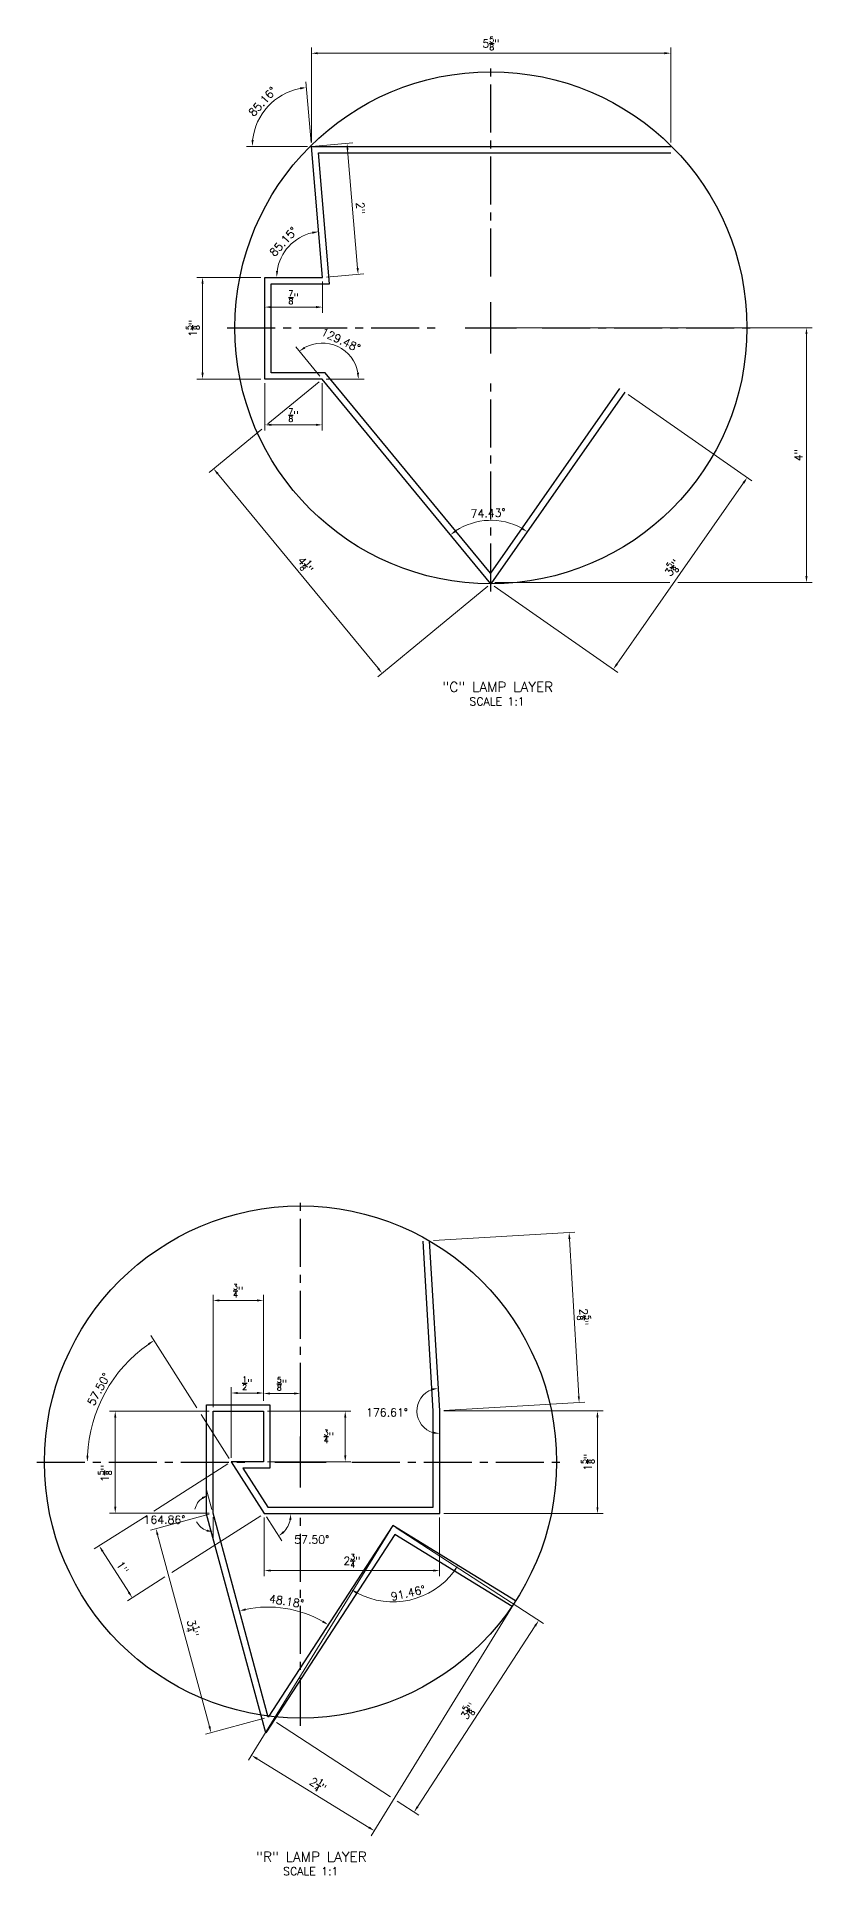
# Model space of a CAD drawing. Header units: inches. Extents: x -66 to 87, y -33 to 11.
# Drawn here: x -49.72 to -37.61, y -28.2 to 0.52 of the extents above; entities that cross this region are included whole.
import ezdxf

# ---------------------------------------------------------------- set-up
doc = ezdxf.new("R2010")
doc.units = ezdxf.units.IN
doc.header["$MEASUREMENT"] = 0
doc.linetypes.add('CENTER2', pattern=[1.125, 0.75, -0.125, 0.125, -0.125])
for name, color, linetype in [('Base', 134, 'Continuous'), ('lamplayers', 62, 'Continuous'), ('PR-TEXT', 2, 'Continuous'), ('PR-TEXT-SUBTITLE', 241, 'Continuous')]:
    doc.layers.add(name, color=color, linetype=linetype)
doc.styles.add('SUBTITLES 0.15625 IN.', font='romans.shx', dxfattribs={"height": 0.15625})
doc.styles.add('TEXT 0.125 IN.', font='romans.shx', dxfattribs={"height": 0.125})
doc.dimstyles.new('DOT-BR-IN', dxfattribs={"dimtxt": 0.125, "dimasz": 0.1, "dimexe": 0.09, "dimexo": 0.0625, "dimgap": 0.05, "dimtad": 1, "dimtoh": 1, "dimdec": 3, "dimzin": 3, "dimdsep": 46, "dimlunit": 4, "dimtxsty": 'TEXT 0.125 IN.', "dimcen": 0.09, "dimclrd": 256, "dimclre": 256, "dimclrt": 2, "dimazin": 0, "dimtfac": 0.7, "dimtdec": 3, "dimtmove": 2, "dimatfit": 3, "dimfxl": 1, "dimtolj": 1, "dimtzin": 0, "dimlwd": 15, "dimlwe": 15, "dimarcsym": 0})

# ---------------------------------------------------------------- blocks, each defined once
blk = doc.blocks.new('*D42')
at = {"layer": 'Defpoints', "color": 0, "transparency": 16777216}
for p in [(-39.818, 0.267), (-45.432, -1.19, 12.669), (-39.818, -1.189, 12.669)]:
    blk.add_point(p, dxfattribs=at)
at = {"layer": 'lamplayers', "lineweight": 15, "transparency": 16777216}
for p, q in [((-45.432, -1.127), (-45.432, 0.356)), ((-39.818, -1.126), (-39.818, 0.357)), ((-45.332, 0.266), (-39.918, 0.267))]:
    blk.add_line(p, q, dxfattribs=at)
at = {"layer": 'lamplayers', "transparency": 16777216}
for points in [[(-45.332, 0.283), (-45.332, 0.25), (-45.432, 0.266)], [(-39.918, 0.284), (-39.918, 0.25), (-39.818, 0.267)]]:
    blk.add_solid(points, dxfattribs=at)
at = {"layer": 'lamplayers', "color": 2, "transparency": 16777216, "insert": (-42.625, 0.419), "char_height": 0.125, "attachment_point": 5, "rotation": 0.0084, "style": 'TEXT 0.125 IN.'}
blk.add_mtext('\\A1;5{\\H0.7x;\\S5/8;}"', dxfattribs=at)
blk = doc.blocks.new('*D43')
at = {"layer": 'Defpoints', "color": 0, "transparency": 16777216}
for p in [(-44.875, -1.142), (-45.432, -1.19, 12.669), (-45.258, -3.236, 12.669)]:
    blk.add_point(p, dxfattribs=at)
at = {"layer": 'lamplayers', "lineweight": 15, "transparency": 16777216}
for p, q in [((-45.369, -1.184), (-44.785, -1.135)), ((-44.709, -3.09), (-44.866, -1.242)), ((-45.196, -3.231), (-44.611, -3.182))]:
    blk.add_line(p, q, dxfattribs=at)
at = {"layer": 'lamplayers', "transparency": 16777216}
for points in [[(-44.85, -1.241), (-44.883, -1.243), (-44.875, -1.142)], [(-44.693, -3.088), (-44.726, -3.091), (-44.701, -3.189)]]:
    blk.add_solid(points, dxfattribs=at)
at = {"layer": 'lamplayers', "color": 2, "transparency": 16777216, "insert": (-44.664, -2.155), "char_height": 0.125, "attachment_point": 5, "rotation": 274.85, "style": 'TEXT 0.125 IN.'}
blk.add_mtext('\\A1;2"', dxfattribs=at)
blk = doc.blocks.new('*D44')
at = {"layer": 'Defpoints', "color": 0, "transparency": 16777216}
for p in [(-45.432, -1.19, 12.669), (-45.651, -2.637), (-46.158, -3.236, 12.669), (-45.258, -3.236, 12.669), (-45.258, -3.236, 12.669)]:
    blk.add_point(p, dxfattribs=at)
at = {"layer": 'lamplayers', "lineweight": 15, "transparency": 16777216}
blk.add_arc((-45.258, -3.236), 0.716, 102.8535, 171.9966, dxfattribs=at)
at = {"layer": 'lamplayers', "transparency": 16777216}
for points in [[(-45.42, -2.521), (-45.415, -2.554), (-45.318, -2.523)], [(-45.951, -3.138), (-45.984, -3.136), (-45.974, -3.236)]]:
    blk.add_solid(points, dxfattribs=at)
at = {"layer": 'lamplayers', "color": 2, "transparency": 16777216, "insert": (-45.868, -2.676), "char_height": 0.125, "attachment_point": 5, "rotation": 47.425, "style": 'TEXT 0.125 IN.'}
blk.add_mtext('\\A1;85.15°', dxfattribs=at)
blk = doc.blocks.new('*D45')
at = {"layer": 'Defpoints', "color": 0, "transparency": 16777216}
for p in [(-46.158, -3.236, 12.669), (-45.258, -3.236, 12.669), (-45.258, -3.7)]:
    blk.add_point(p, dxfattribs=at)
at = {"layer": 'lamplayers', "lineweight": 15, "transparency": 16777216}
for p, q in [((-46.158, -3.299), (-46.158, -3.79)), ((-45.258, -3.299), (-45.258, -3.79)), ((-46.058, -3.7), (-45.358, -3.7))]:
    blk.add_line(p, q, dxfattribs=at)
at = {"layer": 'lamplayers', "transparency": 16777216}
for points in [[(-46.058, -3.683), (-46.058, -3.717), (-46.158, -3.7)], [(-45.358, -3.683), (-45.358, -3.717), (-45.258, -3.7)]]:
    blk.add_solid(points, dxfattribs=at)
at = {"layer": 'lamplayers', "color": 2, "transparency": 16777216, "insert": (-45.708, -3.548), "char_height": 0.125, "attachment_point": 5, "style": 'TEXT 0.125 IN.'}
blk.add_mtext('\\A1;{\\H0.7x;\\S7/8;}"', dxfattribs=at)
blk = doc.blocks.new('*D46')
at = {"layer": 'Defpoints', "color": 0, "transparency": 16777216}
for p in [(-47.132, -3.236), (-46.158, -3.236, 12.669), (-46.158, -4.826, 12.669)]:
    blk.add_point(p, dxfattribs=at)
at = {"layer": 'lamplayers', "lineweight": 15, "transparency": 16777216}
for p, q in [((-46.221, -3.236), (-47.222, -3.236)), ((-47.132, -4.726), (-47.132, -3.336)), ((-46.221, -4.826), (-47.222, -4.826))]:
    blk.add_line(p, q, dxfattribs=at)
at = {"layer": 'lamplayers', "transparency": 16777216}
for points in [[(-47.149, -3.336), (-47.115, -3.336), (-47.132, -3.236)], [(-47.149, -4.726), (-47.115, -4.726), (-47.132, -4.826)]]:
    blk.add_solid(points, dxfattribs=at)
at = {"layer": 'lamplayers', "color": 2, "transparency": 16777216, "insert": (-47.284, -4.031), "char_height": 0.125, "attachment_point": 5, "rotation": 90, "style": 'TEXT 0.125 IN.'}
blk.add_mtext('\\A1;1{\\H0.7x;\\S5/8;}"', dxfattribs=at)
blk = doc.blocks.new('*D47')
at = {"layer": 'Defpoints', "color": 0, "transparency": 16777216}
for p in [(-46.158, -4.826, 12.669), (-45.261, -4.826, 12.669), (-46.158, -5.54)]:
    blk.add_point(p, dxfattribs=at)
at = {"layer": 'lamplayers', "lineweight": 15, "transparency": 16777216}
for p, q in [((-46.158, -4.888), (-46.158, -5.63)), ((-45.261, -4.888), (-45.261, -5.63)), ((-45.361, -5.54), (-46.058, -5.54))]:
    blk.add_line(p, q, dxfattribs=at)
at = {"layer": 'lamplayers', "transparency": 16777216}
for points in [[(-46.058, -5.523), (-46.058, -5.556), (-46.158, -5.54)], [(-45.361, -5.523), (-45.361, -5.556), (-45.261, -5.54)]]:
    blk.add_solid(points, dxfattribs=at)
at = {"layer": 'lamplayers', "color": 2, "transparency": 16777216, "insert": (-45.71, -5.388), "char_height": 0.125, "attachment_point": 5, "style": 'TEXT 0.125 IN.'}
blk.add_mtext('\\A1;{\\H0.7x;\\S7/8;}"', dxfattribs=at)
blk = doc.blocks.new('*D48')
at = {"layer": 'Defpoints', "color": 0, "transparency": 16777216}
for p in [(-45.261, -4.826, 12.669), (-46.959, -6.225), (-42.628, -8.022, 12.669)]:
    blk.add_point(p, dxfattribs=at)
at = {"layer": 'lamplayers', "lineweight": 15, "transparency": 16777216}
for p, q in [((-45.309, -4.866), (-46.11, -5.525)), ((-46.207, -5.605), (-47.029, -6.282)), ((-44.389, -9.344), (-46.896, -6.302)), ((-42.676, -8.062), (-44.395, -9.479))]:
    blk.add_line(p, q, dxfattribs=at)
at = {"layer": 'lamplayers', "transparency": 16777216}
for points in [[(-46.883, -6.292), (-46.909, -6.313), (-46.959, -6.225)], [(-44.377, -9.334), (-44.402, -9.355), (-44.326, -9.421)]]:
    blk.add_solid(points, dxfattribs=at)
at = {"layer": 'lamplayers', "color": 2, "transparency": 16777216, "insert": (-45.525, -7.727), "char_height": 0.125, "attachment_point": 5, "rotation": 309.4831, "style": 'TEXT 0.125 IN.'}
blk.add_mtext('\\A1;4{\\H0.7x;\\S1/8;}"', dxfattribs=at)
blk = doc.blocks.new('*D49')
at = {"layer": 'Defpoints', "color": 0, "transparency": 16777216}
for p in [(-44.849, -4.44), (-46.158, -4.826, 12.669), (-45.261, -4.826, 12.669), (-45.261, -4.826, 12.669), (-42.628, -8.022, 12.669)]:
    blk.add_point(p, dxfattribs=at)
at = {"layer": 'lamplayers', "lineweight": 15, "transparency": 16777216}
for p, q in [((-45.301, -4.778), (-45.677, -4.321)), ((-45.199, -4.826), (-44.607, -4.826))]:
    blk.add_line(p, q, dxfattribs=at)
blk.add_arc((-45.261, -4.826), 0.565, 10.1624, 119.3206, dxfattribs=at)
at = {"layer": 'lamplayers', "transparency": 16777216}
for points in [[(-45.528, -4.347), (-45.547, -4.32), (-45.62, -4.39)], [(-44.689, -4.725), (-44.722, -4.728), (-44.697, -4.826)]]:
    blk.add_solid(points, dxfattribs=at)
at = {"layer": 'lamplayers', "color": 2, "transparency": 16777216, "insert": (-44.972, -4.214), "char_height": 0.125, "attachment_point": 5, "rotation": 334.7415, "style": 'TEXT 0.125 IN.'}
blk.add_mtext('\\A1;129.48°', dxfattribs=at)
blk = doc.blocks.new('*D50')
at = {"layer": 'Defpoints', "color": 0, "transparency": 16777216}
for p in [(-45.261, -4.826, 12.669), (-40.535, -5.028, 12.669), (-42.453, -7.047), (-42.628, -8.022, 12.669), (-42.628, -8.022, 12.669)]:
    blk.add_point(p, dxfattribs=at)
at = {"layer": 'lamplayers', "lineweight": 15, "transparency": 16777216}
blk.add_arc((-42.628, -8.022), 0.991, 60.834, 123.6998, dxfattribs=at)
at = {"layer": 'lamplayers', "transparency": 16777216}
for points in [[(-42.136, -7.143), (-42.154, -7.171), (-42.06, -7.21)], [(-43.168, -7.211), (-43.188, -7.185), (-43.258, -7.258)]]:
    blk.add_solid(points, dxfattribs=at)
at = {"layer": 'lamplayers', "color": 2, "transparency": 16777216, "insert": (-42.671, -6.92), "char_height": 0.125, "attachment_point": 5, "rotation": 2.2669, "style": 'TEXT 0.125 IN.'}
blk.add_mtext('\\A1;74.43°', dxfattribs=at)
blk = doc.blocks.new('*D51')
at = {"layer": 'Defpoints', "color": 0, "transparency": 16777216}
for p in [(-40.535, -5.028, 12.669), (-42.628, -8.022, 12.669), (-40.716, -9.358)]:
    blk.add_point(p, dxfattribs=at)
at = {"layer": 'lamplayers', "lineweight": 15, "transparency": 16777216}
for p, q in [((-40.484, -5.064), (-38.55, -6.416)), ((-38.681, -6.446), (-40.659, -9.277)), ((-42.576, -8.058), (-40.642, -9.41))]:
    blk.add_line(p, q, dxfattribs=at)
at = {"layer": 'lamplayers', "transparency": 16777216}
for points in [[(-38.694, -6.437), (-38.667, -6.456), (-38.623, -6.364)], [(-40.672, -9.267), (-40.645, -9.286), (-40.716, -9.358)]]:
    blk.add_solid(points, dxfattribs=at)
at = {"layer": 'lamplayers', "color": 2, "transparency": 16777216, "insert": (-39.794, -7.774), "char_height": 0.125, "attachment_point": 5, "rotation": 55.0507, "style": 'TEXT 0.125 IN.'}
blk.add_mtext('\\A1;3{\\H0.7x;\\S5/8;}"', dxfattribs=at)
blk = doc.blocks.new('*D53')
at = {"layer": 'Defpoints', "color": 0, "transparency": 16777216}
for p in [(-45.938, -0.417), (-45.432, -1.19, 12.669), (-45.432, -1.19, 12.669), (-39.818, -1.189, 12.669), (-45.258, -3.236, 12.669)]:
    blk.add_point(p, dxfattribs=at)
at = {"layer": 'lamplayers', "lineweight": 15, "transparency": 16777216}
for p, q in [((-45.437, -1.127), (-45.517, -0.18)), ((-45.494, -1.19), (-46.445, -1.19))]:
    blk.add_line(p, q, dxfattribs=at)
blk.add_arc((-45.432, -1.19), 0.923, 101.0582, 173.8002, dxfattribs=at)
at = {"layer": 'lamplayers', "transparency": 16777216}
for points in [[(-45.611, -0.267), (-45.606, -0.3), (-45.51, -0.27)], [(-46.333, -1.091), (-46.366, -1.089), (-46.355, -1.19)]]:
    blk.add_solid(points, dxfattribs=at)
at = {"layer": 'lamplayers', "color": 2, "transparency": 16777216, "insert": (-46.194, -0.489), "char_height": 0.125, "attachment_point": 5, "rotation": 47.4292, "style": 'TEXT 0.125 IN.'}
blk.add_mtext('\\A1;85.16°', dxfattribs=at)
blk = doc.blocks.new('*U54')
at = {"layer": 'lamplayers', "color": 0, "linetype": 'CENTER2', "transparency": 16777216}
for p, q in [((0, 0.8), (0, 4.12)), ((-4.12, 0), (-0.8, 0)), ((0.8, 0), (4.12, 0)), ((0, -4.12), (0, -0.8))]:
    blk.add_line(p, q, dxfattribs=at)
at = {"layer": 'lamplayers', "color": 0, "linetype": 'Continuous', "transparency": 16777216}
for p, q in [((0, -0.4), (0, 0.4)), ((-0.4, 0), (0.4, 0))]:
    blk.add_line(p, q, dxfattribs=at)
blk = doc.blocks.new('*U57')
at = {"layer": 'lamplayers', "color": 0, "linetype": 'CENTER2', "transparency": 16777216}
for p, q in [((0, 0.8), (0, 4.12)), ((-4.12, 0), (-0.8, 0)), ((0.8, 0), (4.12, 0)), ((0, -4.12), (0, -0.8))]:
    blk.add_line(p, q, dxfattribs=at)
at = {"layer": 'lamplayers', "color": 0, "linetype": 'Continuous', "transparency": 16777216}
for p, q in [((0, -0.4), (0, 0.4)), ((-0.4, 0), (0.4, 0))]:
    blk.add_line(p, q, dxfattribs=at)
blk = doc.blocks.new('*D74')
at = {"layer": 'Defpoints', "color": 0, "transparency": 16777216}
for p in [(-43.585, -18.288, 8.169), (-41.406, -18.159), (-43.428, -20.946, 8.169)]:
    blk.add_point(p, dxfattribs=at)
at = {"layer": 'lamplayers', "lineweight": 15, "transparency": 16777216}
for p, q in [((-43.522, -18.284), (-41.316, -18.154)), ((-41.254, -20.717), (-41.4, -18.259)), ((-43.365, -20.942), (-41.159, -20.811))]:
    blk.add_line(p, q, dxfattribs=at)
at = {"layer": 'lamplayers', "transparency": 16777216}
for points in [[(-41.383, -18.258), (-41.417, -18.26), (-41.406, -18.159)], [(-41.238, -20.716), (-41.271, -20.718), (-41.249, -20.817)]]:
    blk.add_solid(points, dxfattribs=at)
at = {"layer": 'lamplayers', "color": 2, "transparency": 16777216, "insert": (-41.175, -19.479), "char_height": 0.125, "attachment_point": 5, "rotation": 273.387, "style": 'TEXT 0.125 IN.'}
blk.add_mtext('\\A1;2{\\H0.7x;\\S5/8;}"', dxfattribs=at)
blk = doc.blocks.new('*D75')
at = {"layer": 'Defpoints', "color": 0, "transparency": 16777216}
for p in [(-43.428, -20.946, 8.169), (-40.962, -20.946), (-43.428, -22.551, 8.169)]:
    blk.add_point(p, dxfattribs=at)
at = {"layer": 'lamplayers', "lineweight": 15, "transparency": 16777216}
for p, q in [((-43.365, -20.946), (-40.872, -20.946)), ((-40.962, -22.451), (-40.962, -21.046)), ((-43.365, -22.551), (-40.872, -22.551))]:
    blk.add_line(p, q, dxfattribs=at)
at = {"layer": 'lamplayers', "transparency": 16777216}
for points in [[(-40.979, -21.046), (-40.946, -21.046), (-40.962, -20.946)], [(-40.979, -22.451), (-40.946, -22.451), (-40.962, -22.551)]]:
    blk.add_solid(points, dxfattribs=at)
at = {"layer": 'lamplayers', "color": 2, "transparency": 16777216, "insert": (-41.114, -21.748), "char_height": 0.125, "attachment_point": 5, "rotation": 90, "style": 'TEXT 0.125 IN.'}
blk.add_mtext('\\A1;1{\\H0.7x;\\S5/8;}"', dxfattribs=at)
blk = doc.blocks.new('*D76')
at = {"layer": 'Defpoints', "color": 0, "transparency": 16777216}
for p in [(-43.585, -18.288, 8.169), (-43.742, -20.78), (-43.428, -20.946, 8.169), (-43.428, -20.946, 8.169), (-43.428, -22.551, 8.169)]:
    blk.add_point(p, dxfattribs=at)
at = {"layer": 'lamplayers', "lineweight": 15, "transparency": 16777216}
blk.add_arc((-43.428, -20.946), 0.356, 109.5513, 253.8357, dxfattribs=at)
at = {"layer": 'lamplayers', "transparency": 16777216}
for points in [[(-43.55, -20.594), (-43.543, -20.627), (-43.449, -20.591)], [(-43.524, -21.271), (-43.529, -21.304), (-43.428, -21.301)]]:
    blk.add_solid(points, dxfattribs=at)
at = {"layer": 'lamplayers', "color": 2, "transparency": 16777216, "insert": (-44.25, -20.97), "char_height": 0.125, "attachment_point": 5, "style": 'TEXT 0.125 IN.'}
blk.add_mtext('\\A1;176.61°', dxfattribs=at)
blk = doc.blocks.new('*D77')
at = {"layer": 'Defpoints', "color": 0, "transparency": 16777216}
for p in [(-46.167, -22.551, 8.169), (-43.428, -22.551, 8.169), (-43.428, -23.441)]:
    blk.add_point(p, dxfattribs=at)
at = {"layer": 'lamplayers', "lineweight": 15, "transparency": 16777216}
for p, q in [((-46.167, -22.614), (-46.167, -23.531)), ((-43.428, -22.614), (-43.428, -23.531)), ((-46.067, -23.441), (-43.528, -23.441))]:
    blk.add_line(p, q, dxfattribs=at)
at = {"layer": 'lamplayers', "transparency": 16777216}
for points in [[(-46.067, -23.424), (-46.067, -23.458), (-46.167, -23.441)], [(-43.528, -23.424), (-43.528, -23.458), (-43.428, -23.441)]]:
    blk.add_solid(points, dxfattribs=at)
at = {"layer": 'lamplayers', "color": 2, "transparency": 16777216, "insert": (-44.797, -23.289), "char_height": 0.125, "attachment_point": 5, "style": 'TEXT 0.125 IN.'}
blk.add_mtext('\\A1;2{\\H0.7x;\\S3/4;}"', dxfattribs=at)
blk = doc.blocks.new('*D78')
at = {"layer": 'Defpoints', "color": 0, "transparency": 16777216}
for p in [(-46.683, -21.741, 8.169), (-46.167, -22.551, 8.169), (-48.23, -23.866)]:
    blk.add_point(p, dxfattribs=at)
at = {"layer": 'lamplayers', "lineweight": 15, "transparency": 16777216}
for p, q in [((-46.736, -21.774), (-47.894, -22.512)), ((-47.999, -22.579), (-48.823, -23.103)), ((-46.22, -22.585), (-47.613, -23.472)), ((-48.693, -23.139), (-48.284, -23.781)), ((-47.719, -23.539), (-48.306, -23.914))]:
    blk.add_line(p, q, dxfattribs=at)
at = {"layer": 'lamplayers', "transparency": 16777216}
for points in [[(-48.679, -23.13), (-48.707, -23.148), (-48.747, -23.055)], [(-48.27, -23.772), (-48.298, -23.79), (-48.23, -23.866)]]:
    blk.add_solid(points, dxfattribs=at)
at = {"layer": 'lamplayers', "color": 2, "transparency": 16777216, "insert": (-48.384, -23.393), "char_height": 0.125, "attachment_point": 5, "rotation": 302.4958, "style": 'TEXT 0.125 IN.'}
blk.add_mtext('\\A1;1"', dxfattribs=at)
blk = doc.blocks.new('*D79')
at = {"layer": 'Defpoints', "color": 0, "transparency": 16777216}
for p in [(-46.179, -20.951, 8.169), (-46.179, -21.741, 8.169), (-44.903, -21.741)]:
    blk.add_point(p, dxfattribs=at)
at = {"layer": 'lamplayers', "lineweight": 15, "transparency": 16777216}
for p, q in [((-46.116, -20.951), (-44.813, -20.951)), ((-44.903, -21.051), (-44.903, -21.641)), ((-46.116, -21.741), (-44.813, -21.741))]:
    blk.add_line(p, q, dxfattribs=at)
at = {"layer": 'lamplayers', "transparency": 16777216}
for points in [[(-44.919, -21.051), (-44.886, -21.051), (-44.903, -20.951)], [(-44.919, -21.641), (-44.886, -21.641), (-44.903, -21.741)]]:
    blk.add_solid(points, dxfattribs=at)
at = {"layer": 'lamplayers', "color": 2, "transparency": 16777216, "insert": (-45.157, -21.346), "char_height": 0.125, "attachment_point": 5, "style": 'TEXT 0.125 IN.'}
blk.add_mtext('\\A1;{\\H0.7x;\\S3/4;}"', dxfattribs=at)
blk = doc.blocks.new('*D80')
at = {"layer": 'Defpoints', "color": 0, "transparency": 16777216}
for p in [(-46.18, -19.221), (-46.968, -20.951, 8.169), (-46.18, -20.854)]:
    blk.add_point(p, dxfattribs=at)
at = {"layer": 'lamplayers', "lineweight": 15, "transparency": 16777216}
for p, q in [((-46.968, -20.889), (-46.968, -19.131)), ((-46.868, -19.221), (-46.28, -19.221)), ((-46.18, -20.791), (-46.18, -19.131))]:
    blk.add_line(p, q, dxfattribs=at)
at = {"layer": 'lamplayers', "transparency": 16777216}
for points in [[(-46.868, -19.204), (-46.868, -19.237), (-46.968, -19.221)], [(-46.28, -19.204), (-46.28, -19.237), (-46.18, -19.221)]]:
    blk.add_solid(points, dxfattribs=at)
at = {"layer": 'lamplayers', "color": 2, "transparency": 16777216, "insert": (-46.574, -19.069), "char_height": 0.125, "attachment_point": 5, "style": 'TEXT 0.125 IN.'}
blk.add_mtext('\\A1;{\\H0.7x;\\S3/4;}"', dxfattribs=at)
blk = doc.blocks.new('*D81')
at = {"layer": 'Defpoints', "color": 0, "transparency": 16777216}
for p in [(-48.496, -20.951), (-46.968, -20.951, 8.169), (-46.968, -22.545, 8.169)]:
    blk.add_point(p, dxfattribs=at)
at = {"layer": 'lamplayers', "lineweight": 15, "transparency": 16777216}
for p, q in [((-47.031, -20.951), (-48.586, -20.951)), ((-48.496, -22.445), (-48.496, -21.051)), ((-47.031, -22.545), (-48.586, -22.545))]:
    blk.add_line(p, q, dxfattribs=at)
at = {"layer": 'lamplayers', "transparency": 16777216}
for points in [[(-48.512, -21.051), (-48.479, -21.051), (-48.496, -20.951)], [(-48.512, -22.445), (-48.479, -22.445), (-48.496, -22.545)]]:
    blk.add_solid(points, dxfattribs=at)
at = {"layer": 'lamplayers', "color": 2, "transparency": 16777216, "insert": (-48.657, -21.925), "char_height": 0.125, "attachment_point": 5, "rotation": 90, "style": 'TEXT 0.125 IN.'}
blk.add_mtext('\\A1;1{\\H0.7x;\\S5/8;}"', dxfattribs=at)
blk = doc.blocks.new('*D82')
at = {"layer": 'Defpoints', "color": 0, "transparency": 16777216}
for p in [(-48.446, -20.348), (-49.722, -21.745, 8.627), (-46.683, -21.741, 8.169), (-46.402, -21.745, 8.627), (-46.167, -22.551, 8.169)]:
    blk.add_point(p, dxfattribs=at)
at = {"layer": 'lamplayers', "lineweight": 15, "transparency": 16777216}
for p, q in [((-47.22, -20.898), (-47.938, -19.77)), ((-46.717, -21.688), (-47.153, -21.004))]:
    blk.add_line(p, q, dxfattribs=at)
blk.add_arc((-46.681, -21.745), 2.251, 125.041, 177.4548, dxfattribs=at)
at = {"layer": 'lamplayers', "transparency": 16777216}
for points in [[(-47.982, -19.888), (-47.964, -19.915), (-47.89, -19.846)], [(-48.913, -21.645), (-48.946, -21.645), (-48.932, -21.745)]]:
    blk.add_solid(points, dxfattribs=at)
at = {"layer": 'lamplayers', "color": 2, "transparency": 16777216, "insert": (-48.753, -20.608), "char_height": 0.125, "attachment_point": 5, "rotation": 61.2479, "style": 'TEXT 0.125 IN.'}
blk.add_mtext('\\A1;57.50°', dxfattribs=at)
blk = doc.blocks.new('*D83')
at = {"layer": 'Defpoints', "color": 0, "transparency": 16777216}
for p in [(-46.683, -21.741, 8.169), (-46.167, -22.551, 8.169), (-46.167, -22.551, 8.169), (-43.428, -22.551, 8.169), (-45.84, -22.81)]:
    blk.add_point(p, dxfattribs=at)
at = {"layer": 'lamplayers', "lineweight": 15, "transparency": 16777216}
blk.add_line((-46.133, -22.604), (-45.895, -22.978), dxfattribs=at)
blk.add_arc((-46.167, -22.551), 0.417, 316.282, 346.2138, dxfattribs=at)
at = {"layer": 'lamplayers', "transparency": 16777216}
for points in [[(-45.779, -22.648), (-45.746, -22.652), (-45.75, -22.551)], [(-45.855, -22.852), (-45.876, -22.826), (-45.943, -22.903)]]:
    blk.add_solid(points, dxfattribs=at)
at = {"layer": 'lamplayers', "color": 2, "transparency": 16777216, "insert": (-45.426, -22.957), "char_height": 0.125, "attachment_point": 5, "style": 'TEXT 0.125 IN.'}
blk.add_mtext('\\A1;57.50°', dxfattribs=at)
blk = doc.blocks.new('*D84')
at = {"layer": 'Defpoints', "color": 0, "transparency": 16777216}
for p in [(-46.968, -22.545, 8.169), (-47.86, -22.787), (-46.106, -25.733, 8.169)]:
    blk.add_point(p, dxfattribs=at)
at = {"layer": 'lamplayers', "lineweight": 15, "transparency": 16777216}
for p, q in [((-47.029, -22.562), (-47.947, -22.81)), ((-47.024, -25.878), (-47.834, -22.883)), ((-46.166, -25.749), (-47.085, -25.998))]:
    blk.add_line(p, q, dxfattribs=at)
at = {"layer": 'lamplayers', "transparency": 16777216}
for points in [[(-47.818, -22.879), (-47.85, -22.888), (-47.86, -22.787)], [(-47.008, -25.874), (-47.04, -25.882), (-46.998, -25.975)]]:
    blk.add_solid(points, dxfattribs=at)
at = {"layer": 'lamplayers', "color": 2, "transparency": 16777216, "insert": (-47.282, -24.341), "char_height": 0.125, "attachment_point": 5, "rotation": 285.1427, "style": 'TEXT 0.125 IN.'}
blk.add_mtext('\\A1;3{\\H0.7x;\\S1/4;}"', dxfattribs=at)
blk = doc.blocks.new('*D85')
at = {"layer": 'Defpoints', "color": 0, "transparency": 16777216}
for p in [(-44.158, -22.739, 8.169), (-46.106, -25.733, 8.169), (-43.827, -27.215)]:
    blk.add_point(p, dxfattribs=at)
at = {"layer": 'lamplayers', "lineweight": 15, "transparency": 16777216}
for p, q in [((-44.106, -22.773), (-41.805, -24.269)), ((-41.935, -24.304), (-43.773, -27.131)), ((-45.977, -25.817), (-44.195, -26.976)), ((-44.09, -27.044), (-43.752, -27.264))]:
    blk.add_line(p, q, dxfattribs=at)
at = {"layer": 'lamplayers', "transparency": 16777216}
for points in [[(-41.948, -24.295), (-41.921, -24.313), (-41.88, -24.22)], [(-43.787, -27.122), (-43.759, -27.14), (-43.827, -27.215)]]:
    blk.add_solid(points, dxfattribs=at)
at = {"layer": 'lamplayers', "color": 2, "transparency": 16777216, "insert": (-42.981, -25.635), "char_height": 0.125, "attachment_point": 5, "rotation": 56.9645, "style": 'TEXT 0.125 IN.'}
blk.add_mtext('\\A1;3{\\H0.7x;\\S5/8;}"', dxfattribs=at)
blk = doc.blocks.new('*D86')
at = {"layer": 'Defpoints', "color": 0, "transparency": 16777216}
for p in [(-44.158, -22.739, 8.169), (-42.242, -23.917, 8.169), (-46.365, -26.329)]:
    blk.add_point(p, dxfattribs=at)
at = {"layer": 'lamplayers', "lineweight": 15, "transparency": 16777216}
for p, q in [((-44.191, -22.792), (-46.412, -26.406)), ((-42.275, -23.97), (-44.496, -27.584)), ((-44.534, -27.455), (-46.28, -26.381))]:
    blk.add_line(p, q, dxfattribs=at)
at = {"layer": 'lamplayers', "transparency": 16777216}
for points in [[(-46.271, -26.367), (-46.289, -26.396), (-46.365, -26.329)], [(-44.525, -27.44), (-44.542, -27.469), (-44.448, -27.507)]]:
    blk.add_solid(points, dxfattribs=at)
at = {"layer": 'lamplayers', "color": 2, "transparency": 16777216, "insert": (-45.327, -26.788), "char_height": 0.125, "attachment_point": 5, "rotation": 328.4264, "style": 'TEXT 0.125 IN.'}
blk.add_mtext('\\A1;2{\\H0.7x;\\S1/4;}"', dxfattribs=at)
blk = doc.blocks.new('*D87')
at = {"layer": 'Defpoints', "color": 0, "transparency": 16777216}
for p in [(-46.968, -22.545, 8.169), (-44.158, -22.739, 8.169), (-45.603, -24.086), (-46.106, -25.733, 8.169), (-46.106, -25.733, 8.169)]:
    blk.add_point(p, dxfattribs=at)
at = {"layer": 'lamplayers', "lineweight": 15, "transparency": 16777216}
blk.add_arc((-46.106, -25.733), 1.722, 60.2927, 101.8145, dxfattribs=at)
at = {"layer": 'lamplayers', "transparency": 16777216}
for points in [[(-46.454, -24.064), (-46.462, -24.032), (-46.555, -24.071)], [(-45.244, -24.223), (-45.261, -24.252), (-45.167, -24.29)]]:
    blk.add_solid(points, dxfattribs=at)
at = {"layer": 'lamplayers', "color": 2, "transparency": 16777216, "insert": (-45.82, -23.921), "char_height": 0.125, "attachment_point": 5, "rotation": 351.0536, "style": 'TEXT 0.125 IN.'}
blk.add_mtext('\\A1;48.18°', dxfattribs=at)
blk = doc.blocks.new('*D88')
at = {"layer": 'Defpoints', "color": 0, "transparency": 16777216}
for p in [(-44.158, -22.739, 8.169), (-44.158, -22.739, 8.169), (-44.211, -23.93), (-42.242, -23.917, 8.169), (-46.106, -25.733, 8.169)]:
    blk.add_point(p, dxfattribs=at)
at = {"layer": 'lamplayers', "lineweight": 15, "transparency": 16777216}
blk.add_arc((-44.158, -22.739), 1.192, 241.7711, 323.6198, dxfattribs=at)
at = {"layer": 'lamplayers', "transparency": 16777216}
for points in [[(-43.212, -23.437), (-43.185, -23.455), (-43.143, -23.363)], [(-44.731, -23.804), (-44.714, -23.775), (-44.808, -23.738)]]:
    blk.add_solid(points, dxfattribs=at)
at = {"layer": 'lamplayers', "color": 2, "transparency": 16777216, "insert": (-43.921, -23.792), "char_height": 0.125, "attachment_point": 5, "rotation": 12.6955, "style": 'TEXT 0.125 IN.'}
blk.add_mtext('\\A1;91.46°', dxfattribs=at)
blk = doc.blocks.new('*D89')
at = {"layer": 'Defpoints', "color": 0, "transparency": 16777216}
for p in [(-46.968, -20.951, 8.169), (-47.241, -22.447), (-46.968, -22.545, 8.169), (-46.968, -22.545, 8.169), (-46.106, -25.733, 8.169)]:
    blk.add_point(p, dxfattribs=at)
at = {"layer": 'lamplayers', "lineweight": 15, "transparency": 16777216}
for p, q in [((-46.985, -22.485), (-47.068, -22.179)), ((-46.968, -22.608), (-46.968, -22.925))]:
    blk.add_line(p, q, dxfattribs=at)
for start, end in [(125.0345, 167.63), (207.5127, 250.1082)]:
    blk.add_arc((-46.968, -22.545), 0.289, start, end, dxfattribs=at)
at = {"layer": 'lamplayers', "transparency": 16777216}
for points in [[(-47.142, -22.293), (-47.128, -22.323), (-47.044, -22.266)], [(-47.064, -22.801), (-47.07, -22.834), (-46.968, -22.835)]]:
    blk.add_solid(points, dxfattribs=at)
at = {"layer": 'lamplayers', "color": 2, "transparency": 16777216, "insert": (-47.727, -22.646), "char_height": 0.125, "attachment_point": 5, "style": 'TEXT 0.125 IN.'}
blk.add_mtext('\\A1;164.86°', dxfattribs=at)
blk = doc.blocks.new('*D90')
at = {"layer": 'Defpoints', "color": 0, "transparency": 16777216}
for p in [(-46.683, -20.667), (-46.179, -20.584), (-46.683, -21.741, 8.169)]:
    blk.add_point(p, dxfattribs=at)
at = {"layer": 'lamplayers', "lineweight": 15, "transparency": 16777216}
for p, q in [((-46.683, -21.678), (-46.683, -20.577)), ((-46.279, -20.667), (-46.583, -20.667)), ((-46.179, -20.647), (-46.179, -20.757))]:
    blk.add_line(p, q, dxfattribs=at)
at = {"layer": 'lamplayers', "transparency": 16777216}
for points in [[(-46.583, -20.65), (-46.583, -20.683), (-46.683, -20.667)], [(-46.279, -20.65), (-46.279, -20.683), (-46.179, -20.667)]]:
    blk.add_solid(points, dxfattribs=at)
at = {"layer": 'lamplayers', "color": 2, "transparency": 16777216, "insert": (-46.431, -20.514), "char_height": 0.125, "attachment_point": 5, "style": 'TEXT 0.125 IN.'}
blk.add_mtext('\\A1;{\\H0.7x;\\S1/2;}"', dxfattribs=at)
blk = doc.blocks.new('*D91')
at = {"layer": 'Defpoints', "color": 0, "transparency": 16777216}
for p in [(-46.178, -20.674), (-46.178, -20.853, 8.169), (-45.602, -21.745, 8.627)]:
    blk.add_point(p, dxfattribs=at)
at = {"layer": 'lamplayers', "lineweight": 15, "transparency": 16777216}
for p, q in [((-46.178, -20.791), (-46.178, -20.584)), ((-45.702, -20.674), (-46.078, -20.674)), ((-45.602, -21.682), (-45.602, -20.584))]:
    blk.add_line(p, q, dxfattribs=at)
at = {"layer": 'lamplayers', "transparency": 16777216}
for points in [[(-46.078, -20.658), (-46.078, -20.691), (-46.178, -20.674)], [(-45.702, -20.658), (-45.702, -20.691), (-45.602, -20.674)]]:
    blk.add_solid(points, dxfattribs=at)
at = {"layer": 'lamplayers', "color": 2, "transparency": 16777216, "insert": (-45.89, -20.522), "char_height": 0.125, "attachment_point": 5, "style": 'TEXT 0.125 IN.'}
blk.add_mtext('\\A1;{\\H0.7x;\\S5/8;}"', dxfattribs=at)
blk = doc.blocks.new('*D94')
at = {"layer": 'Defpoints', "color": 0, "transparency": 16777216}
for p in [(-42.628, -4.022, 12.669), (-42.628, -8.004, 12.669), (-37.698, -8.004)]:
    blk.add_point(p, dxfattribs=at)
at = {"layer": 'lamplayers', "lineweight": 15, "transparency": 16777216}
for p, q in [((-42.565, -4.022), (-37.608, -4.022)), ((-37.698, -4.122), (-37.698, -7.904)), ((-42.565, -8.004), (-39.832, -8.004)), ((-39.707, -8.004), (-37.608, -8.004))]:
    blk.add_line(p, q, dxfattribs=at)
at = {"layer": 'lamplayers', "transparency": 16777216}
for points in [[(-37.714, -4.122), (-37.681, -4.122), (-37.698, -4.022)], [(-37.714, -7.904), (-37.681, -7.904), (-37.698, -8.004)]]:
    blk.add_solid(points, dxfattribs=at)
at = {"layer": 'lamplayers', "color": 2, "transparency": 16777216, "insert": (-37.822, -6.013), "char_height": 0.125, "attachment_point": 5, "rotation": 90, "style": 'TEXT 0.125 IN.'}
blk.add_mtext('\\A1;4"', dxfattribs=at)

msp = doc.modelspace()

# ---------------------------------------------------------------- linework, layer by layer
at = {"layer": 'Base'}
for centre in [(-42.6277, -4.0225, 25.3382), (-45.6015, -21.7449, 8.627)]:
    msp.add_circle(centre, 4, dxfattribs=at)
at = {"layer": 'lamplayers'}
for points, elevation in [([(-40.535, -5.0282), (-42.6277, -8.0225), (-45.2612, -4.8259), (-46.1584, -4.8259), (-46.1584, -3.2365), (-45.2579, -3.2365), (-45.4316, -1.1897), (-39.8182, -1.1889)], 25.3382), ([(-40.617, -4.9709), (-42.6342, -7.8573), (-45.214, -4.7259), (-46.0584, -4.7259), (-46.0584, -3.3365), (-45.1491, -3.3365), (-45.3227, -1.2897), (-39.8182, -1.2889)], 25.3382), ([(-42.2943, -24.0018), (-44.1277, -22.875), (-46.1438, -25.9752), (-47.0684, -22.5585), (-47.0684, -20.8512), (-46.0789, -20.8512), (-46.0789, -21.8406), (-46.501, -21.8406), (-46.1121, -22.4512), (-43.5276, -22.4512), (-43.5276, -20.9487), (-43.6847, -18.294)], 8.1691), ([(-42.2419, -23.9166), (-44.1584, -22.7387), (-46.1057, -25.7332), (-46.9684, -22.5452), (-46.9684, -20.9512), (-46.1789, -20.9512), (-46.1789, -21.7406), (-46.6832, -21.7406), (-46.167, -22.5512), (-43.4276, -22.5512), (-43.4276, -20.9458), (-43.5849, -18.2881)], 8.1691)]:
    msp.add_lwpolyline(points, dxfattribs=dict(at, elevation=elevation))

# ---------------------------------------------------------------- block references
at = {"layer": 'lamplayers', "linetype": 'CENTER2'}
for name, p in [('*U54', (-42.6277, -4.0225, 25.3382)), ('*U57', (-45.6015, -21.7449, 8.627))]:
    msp.add_blockref(name, p, dxfattribs=at)

# ---------------------------------------------------------------- texts
at = {"layer": 'PR-TEXT', "char_height": 0.125, "width": 1.284887, "attachment_point": 1, "style": 'TEXT 0.125 IN.'}
for insert in [(-42.9619, -9.7988), (-45.8732, -28.0764)]:
    msp.add_mtext('SCALE 1:1', dxfattribs=dict(at, insert=insert))
at = {"layer": 'PR-TEXT-SUBTITLE', "char_height": 0.15625, "width": 2.180096, "attachment_point": 1, "style": 'SUBTITLES 0.15625 IN.'}
for s, insert in [('"C" LAMP LAYER', (-43.3831, -9.5565)), ('"R" LAMP LAYER', (-46.2945, -27.8341))]:
    msp.add_mtext(s, dxfattribs=dict(at, insert=insert))

# ---------------------------------------------------------------- dimensions: what is measured, and where the dimension line sits
at = {"layer": 'lamplayers'}
for p1, p2, distance, picture, middle in [((-45.4316, -1.1897, 25.3382), (-39.8182, -1.1889, 25.3382), 1.456, '*D42', (-42.6251, 0.4188, 12.6691)), ((-45.2579, -3.2365, 25.3382), (-45.4316, -1.1897, 25.3382), -0.559, '*D43', (-44.6638, -2.1553, 12.6691)), ((-42.6277, -8.0225, 25.3382), (-45.2612, -4.8259, 25.3382), 2.2002, '*D48', (-45.5252, -7.7265, 12.6691)), ((-40.535, -5.0282, 25.3382), (-42.6277, -8.0225, 25.3382), 2.3322, '*D51', (-39.7944, -7.7742, 12.6691)), ((-43.4276, -20.9458, 8.1691), (-43.5849, -18.2881, 8.1691), -2.1828, '*D74', (-41.1754, -19.479)), ((-46.6832, -21.7406, 8.1691), (-46.167, -22.5512, 8.1691), -2.4466, '*D78', (-48.3837, -23.3935)), ((-46.1057, -25.7332, 8.1691), (-46.9684, -22.5452, 8.1691), 0.9242, '*D84', (-47.2823, -24.3409)), ((-42.2419, -23.9166, 8.1691), (-44.1584, -22.7387, 8.1691), 4.2142, '*D86', (-45.3271, -26.7885)), ((-44.1584, -22.7387, 8.1691), (-46.1057, -25.7332, 8.1691), 2.7178, '*D85', (-42.9811, -25.6347))]:
    dim = msp.add_aligned_dim(p1=p1, p2=p2, distance=distance, dimstyle='DOT-BR-IN', dxfattribs=at)
    dim.commit()
    dim.dimension.update_dxf_attribs({"geometry": picture, "text_midpoint": middle})
for base, line1, line2, picture, middle in [((-45.9377, -0.4174), ((-45.4316, -1.1897, 25.3382), (-39.8182, -1.1889, 25.3382)), ((-45.2579, -3.2365, 25.3382), (-45.4316, -1.1897, 25.3382)), '*D53', (-46.1944, -0.4889, 12.6691)), ((-45.6506, -2.6372), ((-46.1584, -3.2365, 25.3382), (-45.2579, -3.2365, 25.3382)), ((-45.2579, -3.2365, 25.3382), (-45.4316, -1.1897, 25.3382)), '*D44', (-45.8684, -2.6756, 12.6691)), ((-44.8494, -4.4398), ((-42.6277, -8.0225, 25.3382), (-45.2612, -4.8259, 25.3382)), ((-45.2612, -4.8259, 25.3382), (-46.1584, -4.8259, 25.3382)), '*D49', (-44.9723, -4.2136, 12.6691)), ((-42.4532, -7.0468), ((-40.535, -5.0282, 25.3382), (-42.6277, -8.0225, 25.3382)), ((-42.6277, -8.0225, 25.3382), (-45.2612, -4.8259, 25.3382)), '*D50', (-42.6714, -6.9197, 12.6691)), ((-43.7423, -20.7802), ((-43.4276, -22.5512, 8.1691), (-43.4276, -20.9458, 8.1691)), ((-43.4276, -20.9458, 8.1691), (-43.5849, -18.2881, 8.1691)), '*D76', (-44.2504, -20.9701)), ((-48.44644, -20.34845), ((-49.72154, -21.74487, 8.62701), (-46.40154, -21.74487, 8.62701)), ((-46.68324, -21.74065, 8.16912), (-46.16696, -22.55117, 8.16912)), '*D82', (-48.75292, -20.60783)), ((-47.2406, -22.4467), ((-46.1057, -25.7332, 8.1691), (-46.9684, -22.5452, 8.1691)), ((-46.9684, -22.5452, 8.1691), (-46.9684, -20.9512, 8.1691)), '*D89', (-47.7272, -22.6461)), ((-45.84018, -22.80958), ((-46.16696, -22.55117, 8.16912), (-43.42757, -22.55117, 8.16912)), ((-46.68324, -21.74065, 8.16912), (-46.16696, -22.55117, 8.16912)), '*D83', (-45.42649, -22.95745)), ((-45.603, -24.0864), ((-44.1584, -22.7387, 8.1691), (-46.1057, -25.7332, 8.1691)), ((-46.1057, -25.7332, 8.1691), (-46.9684, -22.5452, 8.1691)), '*D87', (-45.8204, -23.9212)), ((-44.2114, -23.9299), ((-42.2419, -23.9166, 8.1691), (-44.1584, -22.7387, 8.1691)), ((-44.1584, -22.7387, 8.1691), (-46.1057, -25.7332, 8.1691)), '*D88', (-43.9211, -23.7922))]:
    dim = msp.add_angular_dim_2l(base=base, line1=line1, line2=line2, dimstyle='DOT-BR-IN', override={"dimscale": 0}, dxfattribs=at)
    dim.commit()
    dim.dimension.update_dxf_attribs({"geometry": picture, "text_midpoint": middle})
for base, p1, p2, picture, middle in [((-47.1319, -3.2365, 12.6691), (-46.1584, -4.8259, 25.3382), (-46.1584, -3.2365, 25.3382), '*D46', (-47.284, -4.0312, 12.6691)), ((-37.6976, -8.0043, 12.6691), (-42.6277, -4.0225, 25.3382), (-42.6277, -8.0043, 25.3382), '*D94', (-37.822, -6.0134, 12.6691)), ((-40.9624, -20.9458), (-43.4276, -22.5512, 8.1691), (-43.4276, -20.9458, 8.1691), '*D75', (-41.1144, -21.7485))]:
    dim = msp.add_linear_dim(base=base, p1=p1, p2=p2, angle=90, dimstyle='DOT-BR-IN', dxfattribs=at)
    dim.commit()
    dim.dimension.update_dxf_attribs({"geometry": picture, "text_midpoint": middle})
for base, p1, p2, picture, middle in [((-45.25792, -3.7, 12.66912), (-46.15838, -3.23645, 25.33823), (-45.25792, -3.23645, 25.33823), '*D45', (-45.70815, -3.54792, 12.66912)), ((-46.1584, -5.5398, 12.6691), (-45.2612, -4.8259, 25.3382), (-46.1584, -4.8259, 25.3382), '*D47', (-45.7098, -5.3877, 12.6691)), ((-46.1795, -19.2206), (-46.9684, -20.9512, 8.1691), (-46.1795, -20.8538), '*D80', (-46.574, -19.0685)), ((-46.6832, -20.6665), (-46.1789, -20.5844), (-46.6832, -21.7406, 8.1691), '*D90', (-46.4311, -20.5144)), ((-46.1777, -20.6744), (-45.6015, -21.7449, 8.627), (-46.1777, -20.8531, 8.1691), '*D91', (-45.8896, -20.5223)), ((-43.4276, -23.441), (-46.167, -22.5512, 8.1691), (-43.4276, -22.5512, 8.1691), '*D77', (-44.7973, -23.2889))]:
    dim = msp.add_linear_dim(base=base, p1=p1, p2=p2, dimstyle='DOT-BR-IN', dxfattribs=at)
    dim.commit()
    dim.dimension.update_dxf_attribs({"geometry": picture, "text_midpoint": middle})
for base, p1, p2, picture, middle in [((-48.4956, -20.9512), (-46.9684, -22.5452, 8.1691), (-46.9684, -20.9512, 8.1691), '*D81', (-48.6574, -21.9249)), ((-44.9026, -21.7406), (-46.1789, -20.9512, 8.1691), (-46.1789, -21.7406, 8.1691), '*D79', (-45.1567, -21.3459))]:
    dim = msp.add_linear_dim(base=base, p1=p1, p2=p2, angle=90, dimstyle='DOT-BR-IN', dxfattribs=at)
    dim.commit()
    dim.dimension.update_dxf_attribs({"geometry": picture, "text_midpoint": middle, "dimtype": 160})

doc.saveas('drawing.dxf')
